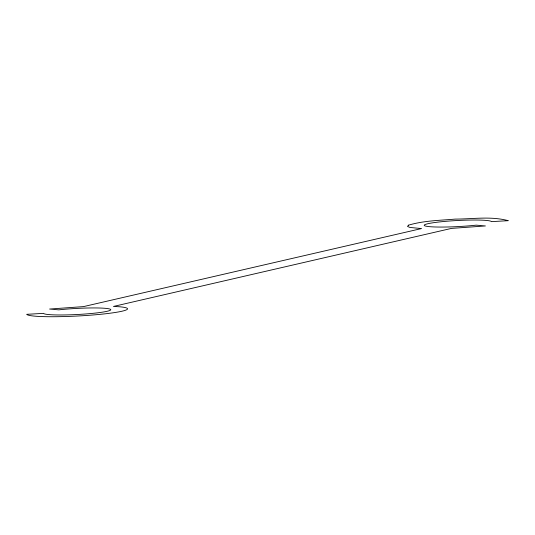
<?xml version="1.0" encoding="UTF-8"?>
<svg xmlns="http://www.w3.org/2000/svg" width="535" height="535" viewBox="0 0 535 535"><rect width="100%" height="100%" fill="white"/><g stroke="black" fill="none" stroke-linecap="round" stroke-linejoin="round"><path stroke-width="0.8" d="M408.519 225.161L407.503 226.405L409.917 227.455L421.52 228.565L83.493 306.608L49.594 309.043L58.77 309.852A33.678 3.049 -3 0 1 108.063 308.648A33.678 3.049 -3 0 1 84.731 314.038A33.678 3.049 -3 0 1 43.542 313.363L26.75 314.319A50.517 4.581 -3 0 0 92.769 315.001A50.517 4.581 -3 0 0 119.399 306.756L113.48 306.435L451.507 228.391L485.405 225.957L476.23 225.148A33.678 3.049 -3 0 1 426.937 226.352A33.678 3.049 -3 0 1 450.269 220.962A33.678 3.049 -3 0 1 491.458 221.637L508.25 220.681C491.15 216.046 472.726 219.069 455.171 219.103C439.589 220.447 423.606 220.661 408.519 225.161"/></g></svg>
